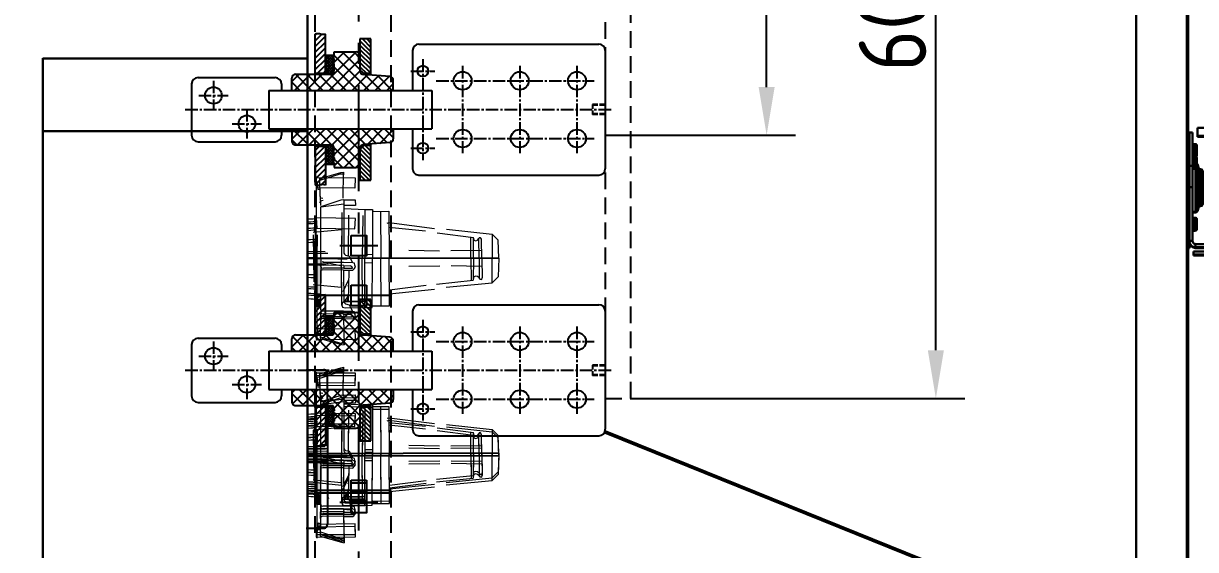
# Model space of a CAD drawing. Header units: millimetres. Extents: x 104637 to 116395, y -154925 to -148478.
# Drawn here: x 110393 to 111306, y -150473 to -150063 of the extents above; entities that cross this region are included whole.
import ezdxf

# ---------------------------------------------------------------- set-up
doc = ezdxf.new("R2010")
doc.units = ezdxf.units.MM
doc.header["$LTSCALE"] = 13
for name, pattern in [('ACAD_ISO02W100', [15, 12, -3]), ('CENTER', [50.8, 31.75, -6.35, 6.35, -6.35]), ('CENTER2', [1.125, 0.75, -0.125, 0.125, -0.125]), ('CENTERX2', [101.6, 63.5, -12.7, 12.7, -12.7]), ('DASHED', [0.75, 0.5, -0.25])]:
    doc.linetypes.add(name, pattern=pattern)
doc.layers.get('0').update_dxf_attribs({"color": 1, "linetype": 'CENTER'})
for name, color, linetype in [('1', 4, 'Continuous'), ('2', 3, 'Continuous'), ('4虚线层', 6, 'DASHED'), ('C00-00-00', 7, 'Continuous'), ('DAS', 3, 'ACAD_ISO02W100'), ('PDF_几何图形', 7, 'Continuous'), ('中心线', 1, 'CENTER2'), ('尺寸线', 3, 'Continuous'), ('粗实线', 4, 'Continuous'), ('细实线', 2, 'Continuous')]:
    doc.layers.add(name, color=color, linetype=linetype)
doc.layers.add('标注、文本', color=3, linetype='Continuous', lineweight=25)
doc.styles.get("Standard").update_dxf_attribs({"font": 'gbenor.shx', "bigfont": 'gbcbig.shx'})
doc.dimstyles.new('1-15', dxfattribs={"dimscale": 20, "dimtxt": 3.5, "dimasz": 2, "dimexe": 1.5, "dimexo": 0.5, "dimgap": 0.5, "dimtad": 1, "dimtoh": 1, "dimdec": 1, "dimdsep": 46, "dimtxsty": 'Standard', "dimcen": 2.5, "dimclrd": 3, "dimclre": 3, "dimclrt": 3, "dimadec": 0, "dimazin": 2, "dimtfac": 1, "dimtdec": 1, "dimtmove": 0, "dimatfit": 2, "dimfxl": 1, "dimarcsym": 0})
doc.dimstyles.new('ISO-25', dxfattribs={"dimtxt": 2.5, "dimasz": 2.5, "dimexe": 1.25, "dimexo": 0.625, "dimtad": 1, "dimtxsty": 'Standard', "dimcen": 2.5, "dimadec": 0, "dimazin": 0, "dimtfac": 1, "dimtmove": 0, "dimatfit": 3, "dimfxl": 1, "dimarcsym": 0})
doc.dimstyles.new('郁文书', dxfattribs={"dimscale": 15, "dimtxt": 3.5, "dimasz": 2.5, "dimexe": 1.5, "dimexo": 0, "dimgap": 0.5, "dimtad": 1, "dimtoh": 1, "dimtxsty": 'Standard', "dimcen": 2.5, "dimclrd": 3, "dimclre": 3, "dimclrt": 2, "dimadec": 0, "dimazin": 0, "dimtfac": 1, "dimtmove": 0, "dimatfit": 2, "dimfxl": 1, "dimarcsym": 0})

# ---------------------------------------------------------------- blocks, each defined once
blk = doc.blocks.new('qecweqw')
at = {"layer": 'C00-00-00'}
h = blk.add_hatch(color=256, dxfattribs=at)
h.dxf.hatch_style = 2
h.paths.add_polyline_path([(142974.3, -156956.21), (142974.35, -156987.54), (142977.81, -156988.34)])
h = blk.add_hatch(color=256, dxfattribs=at)
h.dxf.hatch_style = 2
h.paths.add_polyline_path([(142974.3, -156956.21), (142977.76, -156957.01), (142977.81, -156988.34)])
h = blk.add_hatch(color=256, dxfattribs=at)
h.dxf.hatch_style = 2
h.paths.add_polyline_path([(142974.35, -156987.54), (142974.46, -156993.4), (142977.22, -156994.03)])
h = blk.add_hatch(color=256, dxfattribs=at)
h.dxf.hatch_style = 2
h.paths.add_polyline_path([(142974.35, -156987.54), (142977.81, -156988.34), (142977.22, -156994.03)])
h = blk.add_hatch(color=256, dxfattribs=at)
h.dxf.hatch_style = 2
h.paths.add_polyline_path([(142974.46, -156993.4), (142977.22, -156994.03), (142974.3, -156994.09)])
at = {"color": 2, "linetype": 'ByBlock', "lineweight": 18}
blk.add_line((142967.45, -156925.7), (142967.45, -156987.68), dxfattribs=at)
blk.add_line((143116.33, -156956.23), (142967.45, -156956.54))
at = {"layer": '1', "color": 1, "linetype": 'CENTERX2', "lineweight": -3, "ltscale": 0.1}
blk.add_line((143032.45, -156985.23), (142973.45, -156985.23), dxfattribs=at)
at = {"layer": 'C00-00-00', "lineweight": 0}
for points in [[(142977.06, -156894.22), (142993.48, -156889.63), (142995.55, -156889.14), (142995.35, -156891.37)], [(142974.5, -156929.82), (142974.5, -156892.64)], [(142977.02, -156897.15), (142974.79, -156896.94), (142975.4, -156902.63), (142977.47, -156902.14)], [(142977.39, -156895.6), (142992.95, -156890.48), (142995.19, -156890.68)], [(142979.26, -156909.74), (142977.71, -156909.38), (142977.39, -156908)], [(142977.39, -156908), (142977.63, -156915.23)], [(142977.14, -156913.16), (142978.2, -156911.45), (142979.58, -156911.13)], [(142995.69, -156910.89), (142993.45, -156911.11), (142977.71, -156916.21)], [(142977.92, -156956.32), (142977.71, -156916.21), (142995.74, -156913.82)], [(142995.69, -156910.89), (143004.47, -156910.73), (143004.89, -156915.2), (142995.42, -156915.2)], [(142995.69, -156910.89), (142995.58, -156952.38), (142996.11, -156953.24), (142997.33, -156954.25)], [(142996.33, -156917.6), (143012.18, -156918.34), (143018.03, -156918.24), (143018.03, -156956.11)], [(142967.45, -156925.7), (142973.4, -156925.41)], [(142974.3, -156956.21), (142974.25, -156924.88), (142973.4, -156925.41), (142973.45, -156956.74)], [(142999.41, -156954.73), (142999.52, -156922.7)], [(143018.03, -156918.24), (143018.4, -156919.78), (143030.8, -156919.73), (143031.11, -156956.22)], [(143024.25, -156919.67), (143024.57, -156956.16)], [(142971.7, -156935.94), (142994.04, -156933.82)], [(142994.04, -156933.82), (142993.93, -156956.37)], [(143029.41, -156928.88), (143030.96, -156928.5), (143066.33, -156933.03)], [(143075.64, -156933.72), (143111.17, -156937.55), (143111.17, -156956.49)], [(143068.46, -156936.43), (143096.76, -156940.05)], [(143096.6, -156940.74), (143096.97, -156942.29), (143098.35, -156942.61), (143099.89, -156942.23), (143100.9, -156941.01)], [(143101.76, -156940.48), (143101.06, -156940.32), (143100.9, -156941.01)], [(143103.08, -156956.81), (143102.98, -156941.49), (143102.45, -156940.64), (143101.76, -156940.48)], [(143116.33, -156956.23), (143115.91, -156942.29), (143111.17, -156937.55)], [(142981.27, -156951.27), (142967.45, -156951.11)], [(142967.45, -156952.4), (142983.18, -156952.44)], [(143002.6, -156959.83), (143000.1, -156954.88), (142997.33, -156954.25)], [(143070.26, -156950.69), (143046.33, -156950.26)], [(143103.14, -156950.27), (143079.04, -156950.53)], [(142967.45, -156960.49), (142983.5, -156960.52)], [(142981.8, -156961.59), (142967.45, -156961.74)], [(142974.3, -156956.21), (142974.35, -156987.54), (142973.5, -156988.08), (142973.45, -156956.74)], [(142977.92, -156956.32), (142977.22, -156994.03), (142974.3, -156994.09), (142974.3, -156956.21)], [(142974.73, -156960.68), (142974.72, -156989.09)], [(142977.33, -156962.01), (142978.4, -156963.71), (142979.78, -156964.03)], [(142977.92, -156956.32), (142977.59, -156995.58), (142977.97, -156997.12), (142979.35, -156997.44)], [(142977.81, -156959.94), (142978.18, -156961.48), (142979.57, -156961.8)], [(142996.43, -156989.73), (142994.72, -156990.79), (142994.24, -156992.87), (142994.62, -156994.41), (142996.69, -156994.89), (143012.01, -156994.78), (143017.86, -156994.68), (143018.03, -156956.11)], [(142995.47, -156965.47), (142995.58, -156990.26), (143010.2, -156989.99), (143011.75, -156989.62), (143012.07, -156988.24), (143012.17, -156956.22)], [(142995.58, -156961.85), (142995.79, -156964.09)], [(142995.58, -156961.85), (142995.79, -156964.09)], [(143002.33, -156964.14), (143001.96, -156962.6), (143000.58, -156962.28)], [(143004.73, -156963.24), (143004.35, -156961.69), (143003.98, -156960.15), (143002.6, -156959.83)], [(143002.71, -156965.68), (143003.72, -156964.46), (143004.73, -156963.24)], [(143018.18, -156993.29), (143031.27, -156993.4), (143031.11, -156956.22)], [(143070.48, -156962.39), (143046.38, -156962.66)], [(143075.42, -156978.83), (143111.17, -156975.43), (143111.17, -156956.49)], [(143103.19, -156962.66), (143079.25, -156962.23)], [(143116.33, -156956.23), (143115.9, -156970.69), (143111.17, -156975.43)], [(142979.46, -156965.42), (142977.92, -156965.79), (142977.6, -156967.17)], [(142995.47, -156965.47), (142995.58, -156990.26), (142996.11, -156991.11), (142997.33, -156992.12)], [(142995.47, -156965.47), (143002.71, -156965.68)], [(142997.81, -156990.05), (142995.58, -156990.26), (142999.35, -156989.67), (142999.78, -156965.74)], [(143101.11, -156971.65), (143099.89, -156970.64), (143098.51, -156970.32), (143096.97, -156970.69), (143096.49, -156972.77)], [(143101.11, -156971.65), (143101.65, -156972.5), (143102.34, -156972.66)], [(143102.34, -156972.66), (143103.03, -156972.82), (143103.35, -156971.44)], [(142971.75, -156976.75), (142993.82, -156978.93)], [(143031.27, -156983.93), (143066.32, -156980.37)], [(143067.97, -156976.38), (143096.33, -156973.46)], [(142967.45, -156987.68), (142973.5, -156988.08)], [(142974.62, -156983.24), (142974.77, -157020.42)], [(142977.33, -156999.89), (142978.39, -157001.59), (142979.78, -157001.91)], [(142977.59, -156995.58), (142977.81, -156997.81), (142978.18, -156999.35), (142979.56, -156999.67)], [(142977.59, -157005.05), (142977.81, -156997.81)], [(143002.6, -156997.71), (143000.1, -156992.76), (142997.33, -156992.12)], [(143004.72, -157001.11), (143004.35, -156999.57), (143003.98, -156998.03), (143002.6, -156997.71)], [(142979.46, -157003.29), (142977.91, -157003.66), (142977.59, -157005.05)], [(142995.47, -157003.34), (143002.7, -157003.56)], [(143002.33, -157002.02), (143001.96, -157000.47), (143000.57, -157000.15)], [(143002.7, -157003.56), (143003.55, -157003.03), (143004.72, -157001.11)], [(142977.27, -157015.9), (142975.04, -157016.11), (142975.63, -157010.42), (142977.7, -157010.9)], [(142977.65, -157017.44), (142993.23, -157022.49), (142995.47, -157022.28)], [(142977.33, -157018.82), (142993.76, -157023.35), (142995.84, -157023.82), (142995.63, -157021.59)]]:
    blk.add_lwpolyline(points, dxfattribs=at)
for points in [[(142973.97, -156893.49), (143004.61, -156893.57), (143004.33, -156901.66), (142974.38, -156901.41)], [(142974.57, -156932.97), (143004.36, -156933.29), (143004.73, -156925.36), (142974.25, -156924.88)], [(142974.24, -157019.57), (143004.88, -157019.36), (143004.56, -157011.27), (142974.61, -157011.64)]]:
    blk.add_lwpolyline(points, close=True, dxfattribs=at)
for points in [[(142995.27, -156909.62), (142995.27, -156909.62), (142995.55, -156889.14), (142995.55, -156889.14)], [(142977.39, -156908), (142977.39, -156908), (142977.06, -156894.22), (142977.06, -156894.22)], [(142967.45, -156925.7), (142971.03, -156925.53), (142973.4, -156925.41), (142973.4, -156925.41)], [(142994.15, -156920.73), (142994.15, -156920.73), (142993.93, -156956.37), (142993.93, -156956.37)], [(143010.37, -156923.02), (143010.37, -156923.02), (143009.94, -156956.43), (143009.94, -156956.43)], [(143012.12, -156924.88), (143012.12, -156924.88), (143012.17, -156956.22), (143012.17, -156956.22)], [(143012.18, -156918.34), (143012.18, -156918.34), (143012.17, -156956.22), (143012.17, -156956.22)], [(142967.45, -156928.02), (142971.15, -156927.8), (142973.61, -156927.65), (142973.61, -156927.65)], [(142967.45, -156929.32), (142970.97, -156929.14), (142973.29, -156929.03), (142973.29, -156929.03)], [(142967.45, -156932.93), (142970.91, -156932.76), (142973.19, -156932.65), (142973.19, -156932.65)], [(142967.45, -156934.56), (142971.12, -156934.34), (142973.56, -156934.19), (142973.56, -156934.19)], [(143030.85, -156932.12), (143030.85, -156932.12), (143059.31, -156935.05), (143059.31, -156935.05)], [(142967.45, -156941.71), (142970.99, -156941.54), (142973.34, -156941.42), (142973.34, -156941.42)], [(142967.45, -156943.93), (142971.12, -156943.77), (142973.56, -156943.66), (142973.56, -156943.66)], [(142971.91, -156938.18), (142971.91, -156938.18), (142972.22, -156974.67), (142972.22, -156974.67)], [(142974.83, -156938.13), (142974.83, -156938.13), (142974.46, -156974.46), (142974.46, -156974.46)], [(143094.47, -156956.28), (143094.47, -156956.28), (143094.68, -156939.57), (143094.68, -156939.57)], [(143096.54, -156956.76), (143096.54, -156956.76), (143096.76, -156940.05), (143096.76, -156940.05)], [(143101.01, -156956.33), (143101.01, -156956.33), (143100.9, -156941.01), (143100.9, -156941.01)], [(143101.76, -156940.48), (143101.76, -156940.48), (143101.92, -156939.79), (143101.92, -156939.79)], [(143012.12, -156953.29), (143012.12, -156953.29), (143017.97, -156953.18), (143017.97, -156953.18)], [(142973.61, -156956.05), (142973.61, -156956.05), (142970.86, -156956.05), (142967.45, -156956.05)], [(142967.45, -156956.59), (142976.71, -156956.61), (142998.24, -156956.64), (142998.24, -156956.64)], [(142973.45, -156956.74), (142973.45, -156956.74), (142970.78, -156956.74), (142967.45, -156956.74)], [(142978.82, -156958.71), (142978.82, -156958.71), (142994.04, -156962.23), (142994.04, -156962.23)], [(142995.37, -156959.62), (142995.37, -156959.62), (142979.35, -156959.56), (142979.35, -156959.56)], [(142995.58, -156961.85), (142995.58, -156961.85), (142979.57, -156961.8), (142979.57, -156961.8)], [(142993.82, -156978.93), (142993.82, -156978.93), (142993.93, -156956.37), (142993.93, -156956.37)], [(142994.24, -156992.87), (142994.24, -156992.87), (142993.93, -156956.37), (142993.93, -156956.37)], [(143002.6, -156959.83), (143002.6, -156959.83), (142995.37, -156959.62), (142995.37, -156959.62)], [(142995.58, -156961.85), (142995.58, -156961.85), (143000.58, -156962.28), (143000.58, -156962.28)], [(143010.2, -156989.99), (143010.2, -156989.99), (143009.94, -156956.43), (143009.94, -156956.43)], [(143012.01, -156994.78), (143012.01, -156994.78), (143012.17, -156956.22), (143012.17, -156956.22)], [(143012.07, -156959.83), (143012.07, -156959.83), (143017.92, -156959.73), (143017.92, -156959.73)], [(143024.73, -156993.35), (143024.73, -156993.35), (143024.57, -156956.16), (143024.57, -156956.16)], [(143094.47, -156956.28), (143094.47, -156956.28), (143094.78, -156973.83), (143094.78, -156973.83)], [(143096.54, -156956.76), (143096.54, -156956.76), (143096.33, -156973.46), (143096.33, -156973.46)], [(143101.01, -156956.33), (143101.01, -156956.33), (143100.96, -156972.34), (143100.96, -156972.34)], [(143103.08, -156956.81), (143103.08, -156956.81), (143103.35, -156971.44), (143103.35, -156971.44)], [(142967.45, -156968.85), (142971.09, -156969.02), (142973.5, -156969.14), (142973.5, -156969.14)], [(142967.45, -156971.08), (142971.2, -156971.25), (142973.71, -156971.37), (142973.71, -156971.37)], [(142995.47, -156965.47), (142995.47, -156965.47), (142979.46, -156965.42), (142979.46, -156965.42)], [(142995.79, -156964.09), (142995.79, -156964.09), (142979.78, -156964.03), (142979.78, -156964.03)], [(142995.79, -156964.09), (142995.79, -156964.09), (143002.33, -156964.14), (143002.33, -156964.14)], [(143002.33, -156964.14), (143002.33, -156964.14), (143002.49, -156963.45), (143002.49, -156963.45)], [(142967.45, -156978.32), (142971.09, -156978.49), (142973.5, -156978.61), (142973.5, -156978.61)], [(142967.45, -156979.85), (142971.29, -156980.03), (142973.87, -156980.15), (142973.87, -156980.15)], [(142995.26, -156982.17), (142995.26, -156982.17), (142999.57, -156972.97), (142999.57, -156972.97)], [(142999.14, -156977.97), (142999.14, -156977.97), (142999.3, -156977.28), (142999.3, -156977.28)], [(143031.22, -156981.01), (143031.22, -156981.01), (143059.73, -156977.39), (143059.73, -156977.39)], [(142967.45, -156983.47), (142971.23, -156983.65), (142973.77, -156983.77), (142973.77, -156983.77)], [(142967.45, -156984.87), (142971.06, -156985.04), (142973.45, -156985.15), (142973.45, -156985.15)], [(142967.45, -156987.68), (142971.08, -156987.92), (142973.5, -156988.08), (142973.5, -156988.08)], [(142999.78, -156984.67), (142999.78, -156984.67), (142995.58, -156990.26), (142995.58, -156990.26)], [(142996.43, -156989.73), (142996.43, -156989.73), (143012.44, -156989.78), (143012.44, -156989.78)], [(142999.3, -156986.75), (142999.3, -156986.75), (142997.81, -156990.05), (142997.81, -156990.05)], [(142995.36, -156997.49), (142995.36, -156997.49), (142979.35, -156997.44), (142979.35, -156997.44)], [(142995.57, -156999.73), (142995.57, -156999.73), (142979.56, -156999.67), (142979.56, -156999.67)], [(142994.24, -156992.87), (142994.24, -156992.87), (142994.4, -156992.17), (142994.4, -156992.17)], [(143002.6, -156997.71), (143002.6, -156997.71), (142995.36, -156997.49), (142995.36, -156997.49)], [(142995.57, -156999.73), (142995.57, -156999.73), (142995.79, -157001.96), (142995.79, -157001.96)], [(142995.57, -156999.73), (142995.57, -156999.73), (143000.57, -157000.15), (143000.57, -157000.15)], [(142977.59, -157005.05), (142977.59, -157005.05), (142977.33, -157018.82), (142977.33, -157018.82)], [(142995.47, -157003.34), (142995.47, -157003.34), (142979.46, -157003.29), (142979.46, -157003.29)], [(142995.79, -157001.96), (142995.79, -157001.96), (142979.78, -157001.91), (142979.78, -157001.91)], [(142995.47, -157003.34), (142995.47, -157003.34), (142995.84, -157023.82), (142995.84, -157023.82)], [(142995.79, -157001.96), (142995.79, -157001.96), (143002.33, -157002.02), (143002.33, -157002.02)], [(143002.33, -157002.02), (143002.33, -157002.02), (143002.49, -157001.32), (143002.49, -157001.32)]]:
    blk.add_open_spline(points, degree=3, dxfattribs=at)
at = {"layer": '粗实线'}
for p, q in [((143001.45, -156977.23), (143013.45, -156977.23)), ((143001.45, -156993.23), (143001.45, -156977.23)), ((143013.45, -156977.23), (143013.45, -156993.23)), ((143013.45, -156993.23), (143001.45, -156993.23))]:
    blk.add_line(p, q, dxfattribs=at)
blk = doc.blocks.new('*D59')
at = {"layer": '1', "color": 3, "lineweight": -2}
for p, q in [((111299.3, -149366.61), (111524.54, -149366.61)), ((111502.04, -151029.11), (111502.04, -149404.11)), ((111299.3, -151066.61), (111524.54, -151066.61))]:
    blk.add_line(p, q, dxfattribs=at)
at = {"layer": '1', "color": 3, "lineweight": 30}
for points in [[(111495.79, -149404.11), (111508.29, -149404.11), (111502.04, -149366.61)], [(111495.79, -151029.11), (111508.29, -151029.11), (111502.04, -151066.61)]]:
    blk.add_solid(points, dxfattribs=at)
at = {"layer": 'Defpoints', "color": 0, "lineweight": 30}
for p in [(111299.3, -149366.61), (111502.04, -149366.61), (111299.3, -151066.61)]:
    blk.add_point(p, dxfattribs=at)
at = {"layer": '1', "color": 2, "insert": (111468.29, -150216.61), "char_height": 52.5, "attachment_point": 5, "rotation": 90}
blk.add_mtext('1700', dxfattribs=at)
blk = doc.blocks.new('A$C78CD18D1')
at = {"layer": '标注、文本', "color": 4, "lineweight": 30}
for p, q in [((33.34, 203.53), (33.34, 197.12)), ((38.1, 203.83), (41.27, 203.83)), ((41.27, 203.83), (41.27, 197.48)), ((33.34, 197.12), (33.34, 196.48)), ((41.27, 197.48), (38.1, 197.48)), ((41.27, 196.84), (38.1, 196.84)), ((41.27, 197.48), (41.27, 196.84)), ((45.03, 200.04), (47.49, 200.04)), ((45.03, 200.04), (45.03, 174.21)), ((47.49, 200.04), (47.49, 174.21)), ((47.49, 199.51), (49.07, 199.51)), ((41.65, 184), (41.65, 183.37)), ((41.65, 183.22), (41.65, 183.37)), ((41.65, 182.78), (41.65, 182.6)), ((43.2, 191.14), (45.03, 191.14)), ((43.2, 182.83), (43.2, 191.14)), ((43.38, 182.83), (43.2, 182.83)), ((43.38, 182.83), (43.38, 182.02)), ((40.16, 172.01), (41.32, 175.48)), ((41.32, 139.42), (41.32, 175.48)), ((41.65, 174.4), (41.65, 173.61)), ((41.65, 173.52), (41.65, 173.61)), ((43.2, 182.02), (43.38, 182.02)), ((43.2, 181.67), (43.2, 182.02)), ((45.03, 181.67), (43.2, 181.67)), ((43.2, 181.23), (45.03, 181.23)), ((43.2, 173.35), (43.2, 181.23)), ((43.38, 181.67), (43.38, 181.23)), ((45.03, 174.21), (47.49, 174.21)), ((45.03, 174.21), (45.03, 157.45)), ((47.49, 174.21), (47.49, 157.45)), ((49.07, 174.11), (47.49, 174.11)), ((47.49, 157.45), (47.49, 174.11)), ((0, 165.74), (0, 28.14)), ((6.35, 165.74), (6.35, 28.14)), ((6.37, 166.97), (36.44, 169.36)), ((36.44, 169.36), (36.44, 145.54)), ((37.13, 169.89), (37.3, 170.4)), ((37.13, 157.45), (37.13, 169.89)), ((37.3, 144.5), (37.3, 170.4)), ((38.8, 171.47), (39.41, 171.47)), ((38.8, 157.45), (38.8, 171.47)), ((39.41, 171.47), (39.41, 143.43)), ((40.16, 157.45), (40.16, 172.01)), ((42.83, 157.45), (42.83, 171.81)), ((43.38, 173.35), (43.2, 173.35)), ((43.2, 172.39), (43.38, 172.39)), ((43.2, 171.76), (43.2, 172.39)), ((45.03, 171.76), (43.2, 171.76)), ((43.38, 173.35), (43.38, 172.39)), ((37.13, 145.01), (37.13, 157.45)), ((38.8, 143.43), (38.8, 157.45)), ((40.16, 157.45), (40.16, 142.88)), ((42.83, 138.34), (42.83, 157.45)), ((45.03, 157.45), (47.49, 157.45)), ((45.03, 157.45), (45.03, 115.72)), ((47.49, 157.45), (49.07, 157.45)), ((47.49, 110.61), (47.49, 157.45)), ((36.44, 145.54), (6.35, 147.92)), ((36.44, 144.89), (6.35, 147.28)), ((36.44, 145.54), (36.44, 144.89)), ((37.3, 144.5), (37.13, 145.01)), ((37.13, 144.36), (37.13, 145.01)), ((37.3, 143.85), (37.13, 144.36)), ((37.3, 143.85), (37.3, 144.5)), ((39.41, 143.43), (38.8, 143.43)), ((38.8, 142.78), (38.8, 143.43)), ((39.41, 142.78), (38.8, 142.78)), ((39.41, 143.43), (39.41, 142.78)), ((41.32, 139.42), (40.16, 142.88)), ((40.16, 142.88), (40.16, 142.24)), ((41.32, 138.77), (40.16, 142.24)), ((41.32, 138.77), (41.32, 139.42)), ((45.03, 138.34), (42.83, 138.34)), ((42.83, 137.69), (42.83, 138.34)), ((45.03, 137.69), (42.83, 137.69)), ((6.35, 136.83), (8.81, 136.83)), ((8.81, 127.3), (8.81, 136.83)), ((43.2, 133.74), (45.03, 133.74)), ((43.2, 126.19), (43.2, 133.74)), ((6.35, 127.3), (8.81, 127.3)), ((8.81, 127.3), (8.81, 109.13)), ((41.65, 127.15), (41.65, 126.26)), ((41.65, 126.02), (41.65, 126.26)), ((41.65, 125.62), (41.65, 125.2)), ((43.38, 126.19), (43.2, 126.19)), ((43.2, 125.13), (43.38, 125.13)), ((43.2, 124.27), (43.2, 125.13)), ((45.03, 124.27), (43.2, 124.27)), ((43.2, 123.75), (43.38, 123.75)), ((43.2, 123.62), (43.2, 123.75)), ((45.03, 123.62), (43.2, 123.62)), ((43.38, 126.19), (43.38, 125.13)), ((43.38, 124.27), (43.38, 123.75)), ((21.33, 113.18), (8.81, 113.18)), ((21.33, 110.72), (8.81, 110.72)), ((21.33, 110.07), (8.81, 110.07)), ((21.33, 110.72), (21.33, 113.18)), ((42.49, 113.18), (21.33, 113.18)), ((42.49, 110.72), (21.33, 110.72)), ((21.33, 110.07), (21.33, 110.72)), ((42.49, 110.07), (21.33, 110.07)), ((42.98, 110.74), (42.74, 113.19)), ((42.98, 110.09), (42.92, 110.73)), ((45.03, 115.72), (45.03, 115.07)), ((47.49, 115.72), (45.03, 115.72)), ((47.49, 110.61), (49.07, 110.61)), ((47.49, 109.97), (47.49, 110.61)), ((47.49, 109.97), (49.07, 109.97)), ((34.92, 107.54), (10.4, 107.54)), ((34.92, 105.08), (10.4, 105.08)), ((34.92, 104.43), (10.4, 104.43)), ((34.92, 107.54), (34.92, 105.08)), ((44.45, 107.54), (34.92, 107.54)), ((44.45, 105.08), (34.92, 105.08)), ((34.92, 105.08), (34.92, 104.43)), ((44.45, 104.43), (34.92, 104.43)), ((44.45, 107.54), (44.45, 105.08)), ((44.45, 105.08), (44.45, 104.43)), ((18.52, 10.11), (15.35, 4.62)), ((15.87, 11.65), (18.52, 10.11)), ((15.35, 4.62), (12.7, 6.15)), ((15.35, 3.97), (12.7, 5.5)), ((15.63, 4.45), (15.35, 3.97)), ((25.4, 6.15), (22.22, 0.65)), ((25.4, 5.5), (22.22, 0)), ((25.4, 5.5), (25.12, 5.66))]:
    blk.add_line(p, q, dxfattribs=at)
at = {"layer": '标注、文本', "color": 4, "lineweight": 30, "flags": 128}
for points in [[(41.65, 188.94), (41.68, 189.24), (41.76, 189.51)], [(41.65, 131.54), (41.68, 131.84), (41.77, 132.12)], [(25.4, 6.15), (25.27, 6.22), (24.87, 6.45), (24.24, 6.82), (23.38, 7.31), (22.34, 7.91), (21.15, 8.6), (19.87, 9.34), (18.52, 10.11)], [(15.35, 4.62), (16.69, 3.84), (17.98, 3.1), (19.17, 2.41), (20.21, 1.81), (21.06, 1.32), (21.7, 0.95), (22.09, 0.72), (22.22, 0.65)], [(15.35, 3.97), (16.69, 3.19), (17.98, 2.45), (19.17, 1.76), (20.21, 1.16), (21.06, 0.67), (21.7, 0.3), (22.09, 0.08), (22.22, 0)]]:
    blk.add_lwpolyline(points, dxfattribs=at)
at = {"layer": '标注、文本', "color": 4, "lineweight": 30}
for centre, radius, start, end in [((38.1, 165.74), 38.1, 97.18076, 180), ((38.1, 165.74), 31.75, 98.62693, 180), ((38.1, 165.09), 31.75, 98.62693, 176.5888), ((43.2, 189.59), 1.55, 90, 180), ((43.2, 183.21), 1.55, 180, 270), ((43.2, 182.57), 1.55, 180, 248.48597), ((42.83, 174.97), 1.59, 137.80296, 161.37874), ((43.2, 179.68), 1.55, 90, 180), ((36.38, 170.15), 0.794, 274.5328, 340.9811), ((38.81, 169.88), 1.59, 90.09405, 160.9811), ((39.41, 172.27), 0.794, 270.09405, 341.37874), ((43.2, 173.31), 1.55, 180, 270), ((36.38, 144.75), 0.794, 19.0189, 85.4672), ((36.38, 144.1), 0.794, 19.0189, 85.4672), ((38.81, 145.01), 1.59, 199.0189, 269.90595), ((38.81, 144.37), 1.59, 199.0189, 269.90595), ((39.41, 142.63), 0.794, 18.62126, 89.90595), ((39.41, 141.98), 0.794, 18.62126, 89.90595), ((42.83, 139.93), 1.59, 198.62126, 269.90595), ((42.83, 139.28), 1.59, 198.62126, 269.90595), ((43.2, 132.19), 1.55, 90, 180), ((43.2, 125.81), 1.55, 180, 270), ((43.2, 125.17), 1.55, 180, 270), ((42.49, 115.72), 2.54, 270, 275.65499), ((42.49, 115.72), 5, 270, 275.65499), ((42.49, 115.07), 5, 270, 275.65499), ((10.4, 109.13), 4.05, 180, 270), ((10.4, 108.48), 4.05, 180, 270), ((10.4, 109.13), 1.59, 180, 270), ((25.4, 28.14), 25.4, 180, 240), ((25.4, 27.49), 25.4, 180, 240), ((25.4, 28.14), 19.05, 180, 240)]:
    blk.add_arc(centre, radius, start, end, dxfattribs=at)
for points, knots in [([(38.1, 203.83), (37.34, 203.82), (35.88, 203.81), (34.16, 203.62), (33.34, 203.53)], [0, 0, 0, 0, 0.515182, 1, 1, 1, 1]), ([(38.1, 197.48), (37.35, 197.47), (35.88, 197.45), (34.17, 197.23), (33.34, 197.12)], [0, 0, 0, 0, 0.51139, 1, 1, 1, 1]), ([(38.1, 196.84), (37.35, 196.82), (35.88, 196.8), (34.17, 196.58), (33.34, 196.48)], [0, 0, 0, 0, 0.511388, 1, 1, 1, 1]), ([(41.65, 184.17), (41.65, 184.44), (41.65, 184.99), (41.65, 186.04), (41.65, 187.13), (41.65, 188.11), (41.65, 188.92), (41.65, 189.43), (41.65, 189.64), (41.65, 189.59), (41.65, 189.58)], [0, 0, 0, 0, 0.137653, 0.283281, 0.428911, 0.566573, 0.704226, 0.849857, 0.995483, 1, 1, 1, 1]), ([(43.2, 182.83), (43.03, 182.84), (42.69, 182.87), (42.23, 183.09), (41.88, 183.43), (41.68, 183.81), (41.66, 184.06), (41.65, 184.17)], [0, 0, 0, 0, 0.210187, 0.420347, 0.631433, 0.845182, 1, 1, 1, 1]), ([(41.65, 183.37), (41.67, 183.21), (41.71, 182.91), (41.98, 182.5), (42.38, 182.2), (42.82, 182.04), (43.1, 182.03), (43.2, 182.02)], [0, 0, 0, 0, 0.220681, 0.441546, 0.658221, 0.871045, 1, 1, 1, 1]), ([(41.65, 182.6), (41.67, 182.44), (41.71, 182.1), (41.98, 181.66), (42.39, 181.34), (42.72, 181.19), (42.9, 181.17), (42.91, 181.17)], [0, 0, 0, 0, 0.251279, 0.502793, 0.749565, 0.991903, 1, 1, 1, 1]), ([(41.65, 174.57), (41.65, 174.87), (41.65, 175.47), (41.65, 176.55), (41.65, 177.62), (41.65, 178.54), (41.65, 179.24), (41.65, 179.65), (41.65, 179.64), (41.65, 179.64)], [0, 0, 0, 0, 0.145552, 0.299549, 0.453518, 0.599078, 0.744636, 0.898621, 1, 1, 1, 1]), ([(43.2, 173.35), (43.03, 173.36), (42.69, 173.38), (42.23, 173.59), (41.88, 173.89), (41.68, 174.24), (41.66, 174.47), (41.65, 174.57)], [0, 0, 0, 0, 0.21019, 0.420367, 0.631449, 0.845163, 1, 1, 1, 1]), ([(41.65, 173.61), (41.67, 173.47), (41.71, 173.19), (41.98, 172.82), (42.38, 172.54), (42.82, 172.4), (43.1, 172.39), (43.2, 172.39)], [0, 0, 0, 0, 0.220685, 0.441548, 0.658239, 0.871045, 1, 1, 1, 1]), ([(41.65, 127.32), (41.65, 127.63), (41.65, 128.27), (41.65, 129.36), (41.65, 130.4), (41.65, 131.27), (41.65, 131.89), (41.65, 132.2), (41.65, 132.16), (41.65, 132.15)], [0, 0, 0, 0, 0.151976, 0.312762, 0.473537, 0.62551, 0.777478, 0.938255, 1, 1, 1, 1]), ([(43.2, 126.19), (43.03, 126.21), (42.69, 126.23), (42.23, 126.42), (41.88, 126.7), (41.68, 127.02), (41.66, 127.23), (41.65, 127.32)], [0, 0, 0, 0, 0.210192, 0.420367, 0.631467, 0.845193, 1, 1, 1, 1]), ([(41.65, 126.26), (41.67, 126.13), (41.71, 125.87), (41.98, 125.53), (42.38, 125.27), (42.82, 125.15), (43.1, 125.13), (43.2, 125.13)], [0, 0, 0, 0, 0.220676, 0.44155, 0.658226, 0.871039, 1, 1, 1, 1]), ([(41.73, 125.37), (41.72, 125.4), (41.65, 125.53), (41.65, 125.67), (41.65, 125.79)], [0, 0, 0, 0, 0.173174, 1, 1, 1, 1]), ([(41.65, 125.2), (41.67, 125.04), (41.71, 124.7), (41.98, 124.26), (42.38, 123.93), (42.82, 123.77), (43.1, 123.75), (43.2, 123.75)], [0, 0, 0, 0, 0.220699, 0.44156, 0.658227, 0.871047, 1, 1, 1, 1]), ([(42.74, 113.19), (43.03, 113.25), (43.61, 113.37), (44.34, 113.91), (44.85, 114.64), (45.02, 115.29), (45.03, 115.65), (45.03, 115.72)], [0, 0, 0, 0, 0.236455, 0.472959, 0.708352, 0.94375, 1, 1, 1, 1]), ([(47.49, 115.72), (47.44, 115.15), (47.33, 114.02), (46.45, 112.51), (45.16, 111.37), (43.91, 110.86), (43.17, 110.76), (42.98, 110.74)], [0, 0, 0, 0, 0.231373, 0.462669, 0.693425, 0.924067, 1, 1, 1, 1]), ([(47.49, 115.07), (47.44, 114.5), (47.33, 113.37), (46.45, 111.86), (45.16, 110.73), (43.91, 110.22), (43.17, 110.12), (42.98, 110.09)], [0, 0, 0, 0, 0.231371, 0.462665, 0.69343, 0.92407, 1, 1, 1, 1])]:
    blk.add_open_spline(points, degree=3, knots=knots, dxfattribs=at)
blk = doc.blocks.new('FTG1-1-1000')
at = {"layer": '尺寸线'}
h = blk.add_hatch(dxfattribs=at)
h.set_pattern_fill('ANSI37', color=1, scale=0.5)
h.set_pattern_definition([(45, (86802.9357, -159173.9614), (-1.122532, 1.122532), []), (135, (86802.9357, -159173.9614), (-1.122532, -1.122532), [])])
h.paths.add_polyline_path([(86977.35, -158870.73), (86963.37, -158870.73, 0.21525), (86962.35, -158872.98), (86962.35, -158876.73), (86977.35, -158876.73)])
h.paths.add_polyline_path([(86963.37, -158870.73), (86962.35, -158870.73), (86962.35, -158872.98, -0.21525)], flags=17)
h.paths.add_polyline_path([(86907.35, -158872.98, 0.21525), (86906.34, -158870.73), (86892.35, -158870.73), (86892.35, -158876.73), (86907.35, -158876.73)])
h.paths.add_polyline_path([(86901.38, -158873.92, -1), (86901.26, -158873.92, -1)], flags=16)
h.paths.add_polyline_path([(86907.35, -158870.73), (86906.34, -158870.73, -0.21525), (86907.35, -158872.98)], flags=17)
at = {"layer": '细实线'}
h = blk.add_hatch(dxfattribs=at)
h.set_pattern_fill('ANSI37', color=256, scale=2)
h.set_pattern_definition([(45, (85895.698, -152039.29), (-4.490128, 4.490128), []), (135, (85895.698, -152039.29), (-4.490128, -4.490128), [])])
h.paths.add_polyline_path([(86907.35, -158870.73), (86906.34, -158870.73, -0.21525), (86907.35, -158872.98)], flags=17)
h.paths.add_polyline_path([(86963.37, -158870.73), (86962.35, -158870.73), (86962.35, -158872.98, -0.21525)], flags=17)
h.paths.add_polyline_path([(86919.85, -158823.98), (86912.13, -158823.98, 0.391902), (86909.14, -158826.75), (86907.57, -158847.21, -0.391902), (86904.57, -158849.98), (86892.85, -158849.98, 0.414214), (86889.85, -158852.98), (86889.85, -158869.98), (86893.38, -158869.98, 0.774597), (86895.32, -158869.98), (86897.38, -158869.98, 0.774597), (86899.32, -158869.98), (86901.38, -158869.98, 0.774597), (86903.32, -158869.98), (86904.35, -158869.98, -0.182676), (86906.34, -158870.73), (86907.35, -158870.73), (86907.35, -158872.98), (86907.35, -158899.98, 0.414214), (86910.35, -158902.98), (86919.85, -158902.98)])
h.paths.add_polyline_path([(86979.85, -158852.98, 0.414214), (86976.85, -158849.98), (86965.13, -158849.98, -0.391902), (86962.14, -158847.21), (86960.57, -158826.75, 0.391902), (86957.57, -158823.98), (86949.85, -158823.98), (86949.85, -158902.98), (86959.35, -158902.98, 0.414214), (86962.35, -158899.98), (86962.35, -158870.73), (86963.37, -158870.73, -0.182676), (86965.35, -158869.98), (86966.38, -158869.98, 0.774597), (86968.32, -158869.98), (86970.38, -158869.98, 0.774597), (86972.32, -158869.98), (86974.38, -158869.98, 0.774597), (86976.32, -158869.98), (86979.85, -158869.98)])
h = blk.add_hatch(dxfattribs=at)
h.set_pattern_fill('ANSI31', color=256, scale=0.75)
h.set_pattern_definition([(45, (85895.6982, -152039.29), (-1.683798, 1.683798), [])])
h.paths.add_polyline_path([(86906.85, -158846.98), (86906.85, -158842.48), (86905.85, -158841.48), (86879.85, -158841.48), (86879.85, -158849.98), (86903.85, -158849.98)])
h.paths.add_polyline_path([(86989.85, -158841.48), (86963.85, -158841.48), (86962.85, -158842.48), (86962.85, -158846.98), (86965.85, -158849.98), (86989.85, -158849.98)])
h = blk.add_hatch(dxfattribs=at)
h.set_pattern_fill('ANSI31', color=256, angle=90)
h.set_pattern_definition([(135, (85895.6982, -152039.29), (-2.245064, -2.245064), [])])
edge = h.paths.add_edge_path()
edge.add_line((86906.35, -158876.73), (86876.12, -158876.73))
edge.add_spline(control_points=[(86876.12, -158876.73), (86876.34, -158877.51), (86876.77, -158879.32), (86875.51, -158881.95), (86875.84, -158883.86), (86876.05, -158884.73)], knot_values=[0.499135, 0.499135, 0.499135, 0.499135, 2.849112, 6.014083, 8.642199, 8.642199, 8.642199, 8.642199], degree=3, periodic=0)
edge.add_line((86876.05, -158884.73), (86906.35, -158884.73))
edge.add_line((86906.35, -158884.73), (86906.35, -158876.73))
edge = h.paths.add_edge_path()
edge.add_spline(control_points=[(86993.65, -158884.73), (86993.87, -158883.86), (86994.2, -158881.95), (86992.94, -158879.32), (86993.36, -158877.51), (86993.58, -158876.73)], knot_values=[0.499135, 0.499135, 0.499135, 0.499135, 3.12725, 6.292222, 8.642199, 8.642199, 8.642199, 8.642199], degree=3, periodic=0)
edge.add_line((86993.58, -158876.73), (86963.35, -158876.73))
edge.add_line((86963.35, -158876.73), (86963.35, -158884.73))
edge.add_line((86963.35, -158884.73), (86993.65, -158884.73))
at = {"layer": '中心线'}
for p, q in [((86934.85, -158985.98), (86934.85, -158653.98)), ((86912.35, -158790.48), (86912.35, -158667.48)), ((86957.35, -158790.48), (86957.35, -158667.48)), ((86900.85, -158680.98), (86968.85, -158680.98)), ((86900.85, -158725.48), (86968.85, -158725.48)), ((86900.85, -158769.98), (86968.85, -158769.98)), ((86904.85, -158810.23), (86904.85, -158791.73)), ((86964.85, -158810.23), (86964.85, -158791.73)), ((86895.6, -158800.98), (86974.1, -158800.98)), ((86945.85, -158949.48), (86945.85, -158926.48)), ((86934.35, -158937.98), (86957.35, -158937.98)), ((86923.85, -158975.48), (86923.85, -158952.48)), ((86912.35, -158963.98), (86935.35, -158963.98))]:
    blk.add_line(p, q, dxfattribs=at)
at = {"layer": '粗实线'}
for p, q in [((86888.85, -158658.98), (86980.85, -158658.98)), ((86883.85, -158803.98), (86883.85, -158663.98)), ((86985.85, -158803.98), (86985.85, -158663.98)), ((86919.85, -158920.98), (86919.85, -158793.98)), ((86919.85, -158793.98), (86949.85, -158793.98)), ((86949.85, -158920.98), (86949.85, -158793.98)), ((86888.85, -158808.98), (86919.85, -158808.98)), ((86949.85, -158808.98), (86980.85, -158808.98)), ((86919.85, -158823.98), (86912.13, -158823.98)), ((86949.85, -158823.98), (86957.57, -158823.98)), ((86909.14, -158826.75), (86907.57, -158847.21)), ((86960.57, -158826.75), (86962.14, -158847.21)), ((86879.85, -158841.48), (86879.85, -158849.98)), ((86908.01, -158841.48), (86879.85, -158841.48)), ((86906.85, -158842.48), (86905.85, -158841.48)), ((86906.85, -158842.48), (86906.85, -158846.98)), ((86906.85, -158842.48), (86907.93, -158842.48)), ((86989.85, -158841.48), (86961.7, -158841.48)), ((86961.78, -158842.48), (86962.85, -158842.48)), ((86962.85, -158842.48), (86963.85, -158841.48)), ((86962.85, -158842.48), (86962.85, -158846.98)), ((86989.85, -158849.98), (86989.85, -158841.48)), ((86879.85, -158849.98), (86904.57, -158849.98)), ((86906.85, -158846.98), (86903.85, -158849.98)), ((86907.58, -158846.98), (86906.85, -158846.98)), ((86962.85, -158846.98), (86962.12, -158846.98)), ((86962.85, -158846.98), (86965.85, -158849.98)), ((86965.13, -158849.98), (86989.85, -158849.98)), ((86889.85, -158869.98), (86889.85, -158852.98)), ((86979.85, -158869.98), (86979.85, -158852.98)), ((86893.38, -158869.98), (86889.85, -158869.98)), ((86897.38, -158869.98), (86895.32, -158869.98)), ((86901.38, -158869.98), (86899.32, -158869.98)), ((86904.35, -158869.98), (86903.32, -158869.98)), ((86965.35, -158869.98), (86966.38, -158869.98)), ((86968.32, -158869.98), (86970.38, -158869.98)), ((86972.32, -158869.98), (86974.38, -158869.98)), ((86976.32, -158869.98), (86979.85, -158869.98)), ((86907.35, -158876.73), (86876.12, -158876.73)), ((86892.35, -158876.73), (86892.35, -158870.73)), ((86892.35, -158870.73), (86907.35, -158870.73)), ((86906.35, -158884.73), (86906.35, -158876.73)), ((86907.35, -158899.98), (86907.35, -158870.73)), ((86962.35, -158899.98), (86962.35, -158870.73)), ((86977.35, -158870.73), (86962.35, -158870.73)), ((86962.35, -158876.73), (86993.58, -158876.73)), ((86963.35, -158884.73), (86963.35, -158876.73)), ((86977.35, -158876.73), (86977.35, -158870.73)), ((86907.35, -158884.73), (86876.05, -158884.73)), ((86962.35, -158884.73), (86993.65, -158884.73)), ((86919.85, -158902.98), (86910.35, -158902.98)), ((86949.85, -158902.98), (86959.35, -158902.98)), ((86909.85, -158975.98), (86909.85, -158915.98)), ((86914.85, -158910.98), (86919.85, -158910.98)), ((86949.85, -158910.98), (86954.85, -158910.98)), ((86959.85, -158975.98), (86959.85, -158915.98)), ((86919.85, -158920.98), (86949.85, -158920.98)), ((86914.85, -158980.98), (86954.85, -158980.98))]:
    blk.add_line(p, q, dxfattribs=at)
for centre, radius in [((86912.35, -158680.98), 7), ((86957.35, -158680.98), 7), ((86912.35, -158725.48), 7), ((86957.35, -158725.48), 7), ((86912.35, -158769.98), 7), ((86957.35, -158769.98), 7), ((86904.85, -158800.98), 4.25), ((86964.85, -158800.98), 4.25), ((86945.85, -158937.98), 6.5), ((86923.85, -158963.98), 6.5)]:
    blk.add_circle(centre, radius, dxfattribs=at)
for centre, radius, start, end in [((86888.85, -158663.98), 5, 90, 180), ((86980.85, -158663.98), 5, 0, 90), ((86888.85, -158803.98), 5, 180, 270), ((86980.85, -158803.98), 5, 270, 0), ((86912.13, -158826.98), 3, 90, 175.60129), ((86957.57, -158826.98), 3, 4.39871, 90), ((86892.85, -158852.98), 3, 90, 180), ((86904.57, -158846.98), 3, 270, 355.60129), ((86965.13, -158846.98), 3, 184.39871, 270), ((86976.85, -158852.98), 3, 0, 90), ((86894.35, -158869.73), 1, 194.47751, 345.52249), ((86898.35, -158869.73), 1, 194.47751, 345.52249), ((86902.35, -158869.73), 1, 194.47751, 345.52249), ((86904.35, -158872.98), 3, 0, 90), ((86965.35, -158872.98), 3, 90, 180), ((86967.35, -158869.73), 1, 194.47751, 345.52249), ((86971.35, -158869.73), 1, 194.47751, 345.52249), ((86975.35, -158869.73), 1, 194.47751, 345.52249), ((86910.35, -158899.98), 3, 180, 270), ((86959.35, -158899.98), 3, 270, 0), ((86914.85, -158915.98), 5, 90, 180), ((86954.85, -158915.98), 5, 0, 90), ((86914.85, -158975.98), 5, 180, 270), ((86954.85, -158975.98), 5, 270, 0)]:
    blk.add_arc(centre, radius, start, end, dxfattribs=at)
at = {"layer": '细实线'}
for points in [[(86876.12, -158876.73), (86876.34, -158877.51), (86876.77, -158879.32), (86875.51, -158881.95), (86875.84, -158883.86), (86876.05, -158884.73)], [(86993.58, -158876.73), (86993.36, -158877.51), (86992.94, -158879.32), (86994.2, -158881.95), (86993.87, -158883.86), (86993.65, -158884.73)]]:
    blk.add_open_spline(points, degree=3, knots=[0.499135, 0.499135, 0.499135, 0.499135, 2.849112, 6.014083, 8.642199, 8.642199, 8.642199, 8.642199], dxfattribs=at)
blk = doc.blocks.new('*D90')
at = {"layer": '1', "color": 3, "lineweight": -2}
for p, q in [((107871, -150363.11), (107871, -150325.61)), ((107808.18, -150400.61), (107893.5, -150400.61)), ((107871, -150400.61), (107871, -150466.97)), ((107912.18, -150466.97), (107848.5, -150466.97)), ((107871, -150504.47), (107871, -150541.97)), ((107871, -150541.97), (107810.59, -150541.97))]:
    blk.add_line(p, q, dxfattribs=at)
at = {"layer": '1', "color": 3, "lineweight": 30}
for points in [[(107864.75, -150363.11), (107877.25, -150363.11), (107871, -150400.61)], [(107864.75, -150504.47), (107877.25, -150504.47), (107871, -150466.97)]]:
    blk.add_solid(points, dxfattribs=at)
at = {"layer": '2', "color": 0, "linetype": 'Continuous', "lineweight": -2}
for p, q in [((116216.47, -153400.69), (116216.47, -153388.73)), ((116218.97, -153389.98), (116363.99, -153389.98)), ((116366.49, -153400.69), (116366.49, -153388.73))]:
    blk.add_line(p, q, dxfattribs=at)
at = {"layer": '2', "color": 0, "linetype": 'Continuous', "lineweight": 30}
for points in [[(116218.97, -153389.57), (116218.97, -153390.4), (116216.47, -153389.98)], [(116363.99, -153389.57), (116363.99, -153390.4), (116366.49, -153389.98)]]:
    blk.add_solid(points, dxfattribs=at)
at = {"layer": 'Defpoints', "color": 0, "lineweight": 30}
for p in [(107808.18, -150400.61), (107871, -150466.97), (107912.18, -150466.97)]:
    blk.add_point(p, dxfattribs=at)
at = {"layer": 'Defpoints', "color": 0, "linetype": 'Continuous', "lineweight": 30}
for p in [(116366.49, -153389.98), (116216.47, -153401.31), (116366.49, -153401.31)]:
    blk.add_point(p, dxfattribs=at)
at = {"layer": '1', "color": 2, "insert": (107837.05, -150508.22), "char_height": 52.5, "attachment_point": 5}
blk.add_mtext('66', dxfattribs=at)
at = {"layer": '2', "color": 0, "linetype": 'Continuous', "insert": (116291.48, -153388.11), "char_height": 2.5, "attachment_point": 5}
blk.add_mtext('150', dxfattribs=at)
blk = doc.blocks.new('*D92')
at = {"layer": '1', "color": 3, "lineweight": -2}
for p, q in [((107836.12, -150332.71), (107836.12, -150616.73)), ((107741.12, -150504.24), (107741.12, -150616.73)), ((107778.62, -150594.23), (107798.62, -150594.23))]:
    blk.add_line(p, q, dxfattribs=at)
at = {"layer": '1', "color": 3}
for points in [[(107778.62, -150587.98), (107778.62, -150600.48), (107741.12, -150594.23)], [(107798.62, -150587.98), (107798.62, -150600.48), (107836.12, -150594.23)]]:
    blk.add_solid(points, dxfattribs=at)
at = {"layer": '2', "color": 0, "linetype": 'Continuous', "lineweight": -2}
for p, q in [((116215.85, -153401.31), (116199.4, -153401.31)), ((116200.65, -153403.81), (116200.65, -153573.83)), ((116215.85, -153576.33), (116199.4, -153576.33))]:
    blk.add_line(p, q, dxfattribs=at)
at = {"layer": '2', "color": 0, "linetype": 'Continuous', "lineweight": 30}
for points in [[(116200.24, -153403.81), (116201.07, -153403.81), (116200.65, -153401.31)], [(116200.24, -153573.83), (116201.07, -153573.83), (116200.65, -153576.33)]]:
    blk.add_solid(points, dxfattribs=at)
at = {"layer": 'Defpoints', "color": 0}
for p in [(107836.12, -150332.71), (107741.12, -150504.24), (107836.12, -150594.23)]:
    blk.add_point(p, dxfattribs=at)
at = {"layer": 'Defpoints', "color": 0, "linetype": 'Continuous', "lineweight": 30}
for p in [(116216.47, -153401.31), (116200.65, -153576.33), (116216.47, -153576.33)]:
    blk.add_point(p, dxfattribs=at)
at = {"layer": '1', "color": 2, "insert": (107788.62, -150560.48), "char_height": 52.5, "attachment_point": 5}
blk.add_mtext('95', dxfattribs=at)
at = {"layer": '2', "color": 0, "linetype": 'Continuous', "insert": (116198.78, -153488.82), "char_height": 2.5, "attachment_point": 5, "rotation": 90}
blk.add_mtext('175', dxfattribs=at)
blk = doc.blocks.new('*D93')
at = {"layer": '1', "color": 3, "lineweight": -2}
for p, q in [((107931.11, -150180.71), (107931.11, -150616.73)), ((107836.12, -150332.71), (107836.12, -150616.73)), ((107873.62, -150594.23), (107893.61, -150594.23))]:
    blk.add_line(p, q, dxfattribs=at)
at = {"layer": '1', "color": 3}
for points in [[(107873.62, -150587.98), (107873.62, -150600.48), (107836.12, -150594.23)], [(107893.61, -150587.98), (107893.61, -150600.48), (107931.11, -150594.23)]]:
    blk.add_solid(points, dxfattribs=at)
at = {"layer": 'Defpoints', "color": 0}
for p in [(107931.11, -150180.71), (107836.12, -150332.71), (107931.11, -150594.23)]:
    blk.add_point(p, dxfattribs=at)
at = {"layer": 'Defpoints', "color": 0, "lineweight": 30}
for p in [(116359.92, -153407.95), (116363.01, -153404.67)]:
    blk.add_point(p, dxfattribs=at)
at = {"layer": '标注、文本', "color": 3, "lineweight": -2}
for p, q in [((116364.38, -153403.22), (116375.5, -153391.43)), ((116375.5, -153391.43), (116384.38, -153391.43)), ((116358.55, -153409.4), (116357.18, -153410.86)), ((116359.92, -153407.95), (116363.01, -153404.67))]:
    blk.add_line(p, q, dxfattribs=at)
at = {"layer": '标注、文本', "color": 3, "lineweight": 30}
for points in [[(116364.14, -153402.99), (116364.63, -153403.45), (116363.01, -153404.67)], [(116358.31, -153409.17), (116358.79, -153409.63), (116359.92, -153407.95)]]:
    blk.add_solid(points, dxfattribs=at)
at = {"layer": '1', "color": 2, "insert": (107883.62, -150560.48), "char_height": 52.5, "attachment_point": 5}
blk.add_mtext('95', dxfattribs=at)
at = {"layer": '标注、文本', "color": 3, "insert": (116380.44, -153389.23), "char_height": 2.4, "attachment_point": 5}
blk.add_mtext('4-∅4.5', dxfattribs=at)
blk = doc.blocks.new('*D95')
at = {"layer": '1', "color": 3, "lineweight": -2}
for p, q in [((110866.05, -149750.52), (111125.96, -149750.52)), ((111103.46, -150318.02), (111103.46, -149788.02)), ((110866.05, -150355.52), (111125.96, -150355.52)), ((104731.75, -150790.42), (104731.75, -151074.44)), ((104636.75, -150961.95), (104636.75, -151074.44)), ((104674.25, -151051.94), (104694.25, -151051.94))]:
    blk.add_line(p, q, dxfattribs=at)
at = {"layer": '1', "color": 3, "lineweight": 30}
for points in [[(111097.21, -149788.02), (111109.71, -149788.02), (111103.46, -149750.52)], [(111097.21, -150318.02), (111109.71, -150318.02), (111103.46, -150355.52)], [(104674.25, -151045.69), (104674.25, -151058.19), (104636.75, -151051.94)], [(104694.25, -151045.69), (104694.25, -151058.19), (104731.75, -151051.94)]]:
    blk.add_solid(points, dxfattribs=at)
at = {"layer": 'Defpoints', "color": 0, "lineweight": 30}
for p in [(110866.05, -149750.52), (111103.46, -149750.52), (110866.05, -150355.52), (104731.75, -150790.42), (104636.75, -150961.95), (104731.75, -151051.94)]:
    blk.add_point(p, dxfattribs=at)
at = {"layer": '1', "color": 2, "insert": (111069.71, -150053.02), "char_height": 52.5, "attachment_point": 5, "rotation": 90}
blk.add_mtext('605', dxfattribs=at)
at = {"layer": '1', "color": 2, "insert": (104684.25, -151018.19), "char_height": 52.5, "attachment_point": 5}
blk.add_mtext('95', dxfattribs=at)
blk = doc.blocks.new('*D94')
at = {"layer": '1', "color": 3, "lineweight": -2}
for p, q in [((110928.3, -149750.52), (110994.2, -149750.52)), ((110971.7, -150113.02), (110971.7, -149788.02)), ((110856.05, -150150.52), (110994.2, -150150.52))]:
    blk.add_line(p, q, dxfattribs=at)
at = {"layer": '1', "color": 3, "lineweight": 30}
for points in [[(110965.45, -149788.02), (110977.95, -149788.02), (110971.7, -149750.52)], [(110965.45, -150113.02), (110977.95, -150113.02), (110971.7, -150150.52)]]:
    blk.add_solid(points, dxfattribs=at)
at = {"layer": 'Defpoints', "color": 0, "lineweight": 30}
for p in [(110928.3, -149750.52), (110971.7, -149750.52), (110856.05, -150150.52)]:
    blk.add_point(p, dxfattribs=at)
at = {"layer": '1', "color": 2, "insert": (110937.95, -149950.52), "char_height": 52.5, "attachment_point": 5, "rotation": 90}
blk.add_mtext('400', dxfattribs=at)

msp = doc.modelspace()

# ---------------------------------------------------------------- linework, layer by layer
at = {"layer": '1', "color": 1, "linetype": 'CENTERX2', "lineweight": -3, "ltscale": 0.1}
for p, q in [((110654.296, -150986.614), (110654.296, -149416.614)), ((110669.089, -150236.614), (110639.343, -150236.614)), ((110669.089, -150436.614), (110639.343, -150436.614))]:
    msp.add_line(p, q, dxfattribs=at)
at = {"layer": '4虚线层', "ltscale": 2}
for p, q in [((110620.296, -150986.614), (110620.296, -149416.614)), ((110679.296, -150986.614), (110679.296, -149416.614)), ((110846.046, -149750.517), (110846.046, -150355.517)), ((110866.046, -150355.517), (110866.046, -149750.517)), ((110846.046, -150150.517), (110866.046, -150150.517)), ((110846.046, -150355.517), (110866.046, -150355.517))]:
    msp.add_line(p, q, dxfattribs=at)
at = {"layer": 'DAS'}
msp.add_line((110855.977, -150150.517), (110875.977, -150150.517), dxfattribs=at)
at = {"layer": 'PDF_几何图形'}
for p, q in [((110840.398, -150126.525), (110836.114, -150126.525)), ((110836.114, -150126.525), (110836.114, -150129.933)), ((110840.398, -150127.109), (110836.114, -150127.109)), ((110846.046, -150126.525), (110841.664, -150126.525)), ((110846.046, -150127.109), (110841.664, -150127.109)), ((110846.046, -150126.525), (110846.046, -150134.509)), ((110836.114, -150131.198), (110836.114, -150134.509)), ((110840.398, -150134.022), (110836.114, -150134.022)), ((110840.398, -150134.509), (110836.114, -150134.509)), ((110846.046, -150134.022), (110841.664, -150134.022)), ((110846.046, -150134.509), (110841.664, -150134.509)), ((110613.272, -150333.218), (110626.815, -150333.218)), ((110629.791, -150355.871), (110629.791, -150336.194)), ((110840.398, -150329.622), (110836.114, -150329.622)), ((110836.114, -150329.622), (110836.114, -150333.03)), ((110840.398, -150330.206), (110836.114, -150330.206)), ((110836.114, -150334.296), (110836.114, -150337.606)), ((110840.398, -150337.119), (110836.114, -150337.119)), ((110840.398, -150337.606), (110836.114, -150337.606)), ((110846.046, -150329.622), (110841.664, -150329.622)), ((110846.046, -150330.206), (110841.664, -150330.206)), ((110846.046, -150337.119), (110841.664, -150337.119)), ((110846.046, -150337.606), (110841.664, -150337.606)), ((110846.046, -150329.622), (110846.046, -150337.606)), ((110629.791, -150355.871), (110629.791, -150453.712)), ((110613.272, -150456.687), (110626.815, -150456.687))]:
    msp.add_line(p, q, dxfattribs=at)
for points in [[(110629.791, -150336.194), (110629.669, -150335.465), (110629.366, -150334.737), (110628.941, -150334.069), (110628.273, -150333.643), (110627.544, -150333.34), (110626.815, -150333.218)], [(110629.791, -150355.871), (110629.912, -150356.357), (110630.277, -150356.722), (110630.823, -150356.843)], [(110630.823, -150433.062), (110630.277, -150433.184), (110629.912, -150433.548), (110629.791, -150434.095)], [(110626.815, -150456.687), (110627.544, -150456.627), (110628.273, -150456.323), (110628.941, -150455.837), (110629.366, -150455.23), (110629.669, -150454.501), (110629.791, -150453.712)]]:
    msp.add_lwpolyline(points, dxfattribs=at)
at = {"layer": '粗实线', "lineweight": 30}
for p, q in [((111299.296, -150876.614), (111299.296, -149366.614)), ((111259.296, -150986.614), (111259.296, -149416.614)), ((110614.296, -150986.614), (110614.296, -149436.614)), ((110614.296, -150980.614), (110614.296, -149436.614)), ((110408.296, -150090.614), (110408.296, -150609.441)), ((110408.296, -150090.907), (110614.296, -150090.907)), ((110408.296, -150147.371), (110614.296, -150147.371))]:
    msp.add_line(p, q, dxfattribs=at)
at = {"layer": '粗实线', "lineweight": 50}
for p, q in [((111299.296, -150876.614), (111299.296, -149366.614)), ((111736.558, -150741.357), (110845.682, -150381.487))]:
    msp.add_line(p, q, dxfattribs=at)
at = {"layer": '粗实线'}
for points in [[(110648.296, -150228.614), (110660.296, -150228.614), (110660.296, -150244.614), (110648.296, -150244.614)], [(110648.296, -150428.614), (110660.296, -150428.614), (110660.296, -150444.614), (110648.296, -150444.614)]]:
    msp.add_lwpolyline(points, close=True, dxfattribs=at)

# ---------------------------------------------------------------- block references
at = {"color": 7, "linetype": 'ByBlock', "lineweight": 30}
for p in [(-32353.153, 6709.928), (-32353.153, 6557.928), (-32353.153, 6555.928)]:
    msp.add_blockref('qecweqw', p, dxfattribs=at)
at = {"layer": '标注、文本', "rotation": 270}
for p in [(269505.028, -63195.761), (269505.028, -63398.761)]:
    msp.add_blockref('FTG1-1-1000', p, dxfattribs=at)
at = {"layer": '标注、文本', "xscale": -1}
msp.add_blockref('A$C78CD18D1', (111348.365, -150348.551), dxfattribs=at)

# ---------------------------------------------------------------- dimensions: what is measured, and where the dimension line sits
at = {"layer": '1'}
for base, p1, p2, picture, middle in [((111502.039, -149366.614), (111299.296, -151066.614), (111299.296, -149366.614), '*D59', (111468.289, -150216.614)), ((111103.464, -149750.517), (110866.046, -150355.517), (110866.046, -149750.517), '*D95', (111069.714, -150053.017)), ((110971.704, -149750.517), (110856.046, -150150.517), (110928.297, -149750.517), '*D94', (110937.954, -149950.517))]:
    dim = msp.add_linear_dim(base=base, p1=p1, p2=p2, angle=90, dimstyle='郁文书', override={"dimarcsym": 1}, dxfattribs=at)
    dim.commit()
    dim.dimension.update_dxf_attribs({"geometry": picture, "text_midpoint": middle})
at = {"layer": '2', "linetype": 'Continuous'}
dim = msp.add_linear_dim(base=(116366.495, -153389.982), p1=(116216.473, -153401.312), p2=(116366.495, -153401.312), dimstyle='ISO-25', override={"dimdec": 0}, dxfattribs=at)
dim.commit()
dim.dimension.update_dxf_attribs({"geometry": '*D90', "text_midpoint": (116291.484, -153388.107)})
dim = msp.add_linear_dim(base=(116200.652, -153576.328), p1=(116216.473, -153401.312), p2=(116216.473, -153576.328), angle=90, dimstyle='ISO-25', override={"dimdec": 0}, dxfattribs=at)
dim.commit()
dim.dimension.update_dxf_attribs({"geometry": '*D92', "text_midpoint": (116198.777, -153488.82)})
at = {"layer": '标注、文本'}
dim = msp.add_diameter_dim_2p(p1=(116359.924, -153407.948), p2=(116363.011, -153404.674), text='4-<>', dimstyle='1-15', override={"dimtxt": 0.12, "dimasz": 0.1, "dimgap": 0.05}, dxfattribs=at)
dim.commit()
dim.dimension.update_dxf_attribs({"geometry": '*D93', "text_midpoint": (116380.443, -153391.427), "dimtype": 163})

doc.saveas('drawing.dxf')
